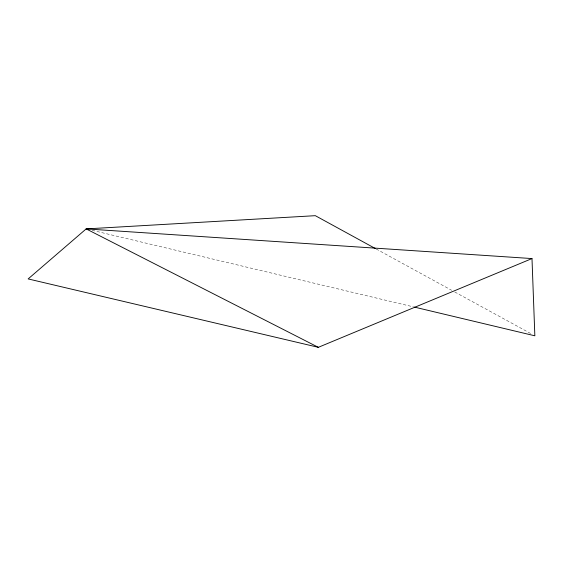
<?xml version="1.0" encoding="UTF-8"?>
<svg xmlns="http://www.w3.org/2000/svg" width="563" height="563" viewBox="0 0 563 563"><rect width="100%" height="100%" fill="white"/><g stroke="black" fill="none" stroke-linecap="round" stroke-linejoin="round"><path stroke-width="0.42" stroke-dasharray="2.81 2.11" d="M92.156 230.323L413.495 306.891M376.175 248.98L451.66 290.283M454.742 291.972L531 333.697"/><path stroke-width="0.84" d="M375.401 248.557L315.322 215.678L86.174 228.902L28.15 278.924L318.327 347.322L531.993 258.572L534.85 335.801L414.347 307.088M318.327 347.322L86.174 228.902L531.993 258.572M86.174 228.902L88.743 229.514"/></g></svg>
